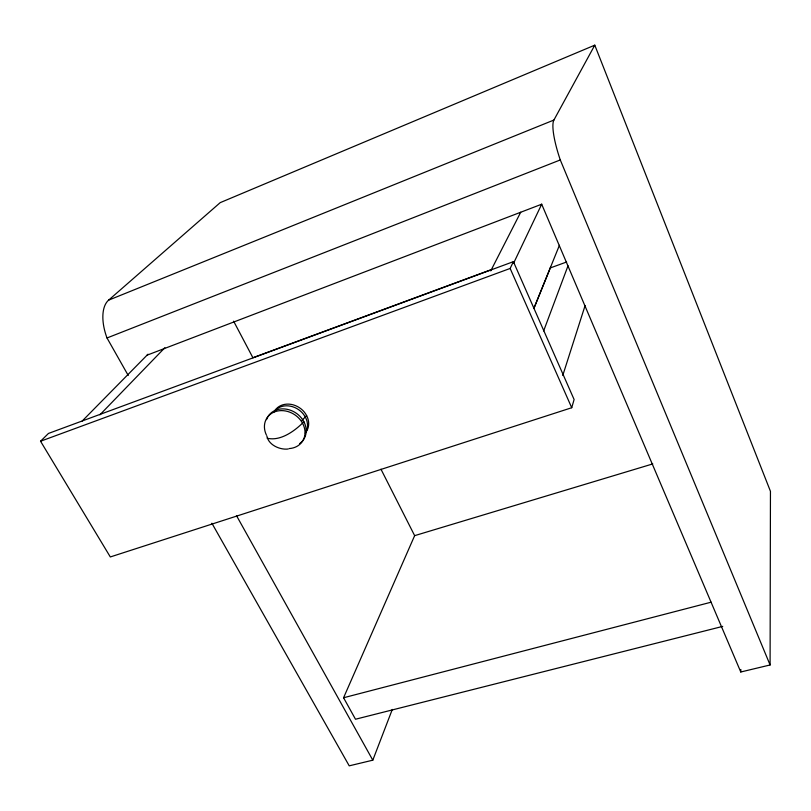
<?xml version="1.0" encoding="UTF-8"?>
<svg xmlns="http://www.w3.org/2000/svg" width="811" height="811" viewBox="0 0 811 811"><rect width="100%" height="100%" fill="white"/><g stroke="black" fill="none" stroke-linecap="round" stroke-linejoin="round"><path stroke-width="1.22" d="M147.055 355.177L541.687 204.22L740.778 671.995L770.095 664.969L770.45 491.304L594.777 45.163L220.207 202.638L108.593 300.161A38.502 19.951 66.3 0 0 107.011 337.974L128.239 375.473M740.778 671.995L740.859 669.48M266.839 435.882C268.35 444.833 279.694 450.085 288.26 449M571.725 407.73L574.107 399.529L513.393 261.659L48.447 433.449L40.55 441.235L110.316 556.954L571.725 407.73L510.149 268.451L513.393 261.659M562.763 375.473L585.106 305.534M543.644 330.918L568.024 265.775M211.894 523.237L349.227 765.837L372.807 760.181L392.301 709.422M533.902 308.302L559.418 245.297M534.104 307.937L550.618 267.174M722.733 626.386L355.502 719.235L343.57 697.754L414.644 535.655L652.784 463.912M513.596 263.21L541.728 204.139M490.746 270.874L520.713 212.229M770.095 664.969L560.289 159.949A43.835 9.256 70.2 0 1 553.903 120.048L594.777 45.163M306.639 415.607L301.986 420.321M99.905 414.826L164.876 347.706M82.235 421L148.018 354.194M108.593 300.161L553.903 120.048M107.011 337.974L560.289 159.949M491.304 269.627L252.9 357.732L233.619 321.176M40.55 441.235L510.149 268.451M550.365 267.914L566.625 261.994M343.57 697.754L711.095 602.198M303.132 421.892L303.892 421.761C294.94 430.935 280.393 441.498 267.184 438.214M236.488 515.624L372.807 760.181M380.957 469.184L414.644 535.655M266.363 434.949A21.258 17.923 33.5 0 1 277.423 411.035A21.258 17.923 33.5 0 1 304.145 426.981A21.258 17.923 33.5 0 1 289.192 448.574M266.535 419.652A21.208 17.903 33.5 0 1 296.694 413.519A21.208 17.903 33.5 0 1 299.634 443.637M274.108 411.816A18.937 16.038 33.6 0 1 299.208 407.548A18.937 16.038 33.6 0 1 305.848 432.283M273.986 411.755A18.977 16.058 33.6 0 1 298.549 409.616A18.977 16.058 33.6 0 1 305.291 433.186"/></g></svg>
